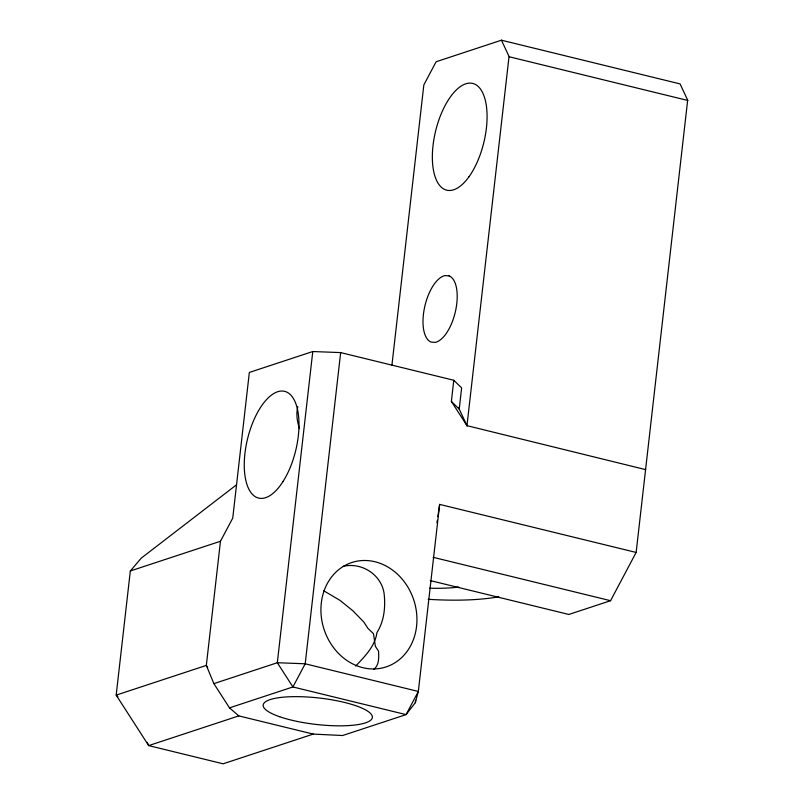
<?xml version="1.0" encoding="UTF-8"?>
<svg xmlns="http://www.w3.org/2000/svg" width="804" height="804" viewBox="0 0 804 804"><rect width="100%" height="100%" fill="white"/><g stroke="black" fill="none" stroke-linecap="round" stroke-linejoin="round"><path stroke-width="1.21" d="M236.466 484.832L141.273 558.127L130.328 570.971L116.178 695.118L148.68 745.599L223.11 763.8L313.258 734.092L342.625 735.519L406.06 714.615L415.336 702.696L418.331 691.45L439.647 504.399L636.145 552.438L687.671 100.158L680.073 83.907L501.445 40.2L436.12 61.747L423.839 84.912L391.91 365.317M453.788 380.252L451.376 401.437L459.225 409.105L461.637 387.92L453.788 380.252L340.655 352.594L312.776 351.529L249.34 372.433L232.748 518.098L220.467 541.263L206.326 665.41L213.884 683.631L229.482 707.862L238.818 715.892L313.258 734.092M312.776 351.529L277.32 662.727L292.917 686.958L406.06 714.615L418.331 691.45L305.198 663.792L277.32 662.727L213.884 683.631M340.655 352.594L305.198 663.792L292.917 686.958L229.482 707.862M415.336 702.696L415.618 700.204M645.682 469.636L466.973 425.668L509.043 56.481L501.445 40.2M436.954 522.761L437.316 520.309M437.848 516.64L439.647 504.399M297.852 406.723C295.882 413.839 297.209 421.748 299.51 428.673M430.301 580.588L568.83 614.457L610.568 600.699L636.145 552.438M355.68 666.064C364.845 656.355 374.996 646.406 376.955 632.537C384.352 620.919 385.639 606.477 384.041 593.03C381.006 574.307 361.509 562.107 343.278 566.317M373.91 669.32C379.357 664.908 378.815 657.461 378.563 651.16L375.378 646.366L373.478 633.683L367.86 628.296L363.9 622.135L352.785 610.698L340.082 600.427L323.57 590.669M130.328 570.971L220.467 541.263M238.818 715.892L148.68 745.599L147.243 742.343M433.145 557.323L610.568 600.699M117.897 696.686L116.178 695.118L206.326 665.41L207.673 667.521M451.376 401.437L466.983 425.668M509.193 56.762L687.822 100.47M458.712 408L467.124 425.989M498.792 596.739A120.198 29.075 6.5 0 1 428.17 599.302M458.702 587.071A75.546 18.281 6.5 0 1 429.607 588.196M449.084 275.883L445.004 275.581A34.341 15.487 -76.3 0 0 424.482 307.821A34.341 15.487 -76.3 0 0 431.115 342.082L435.195 342.383A34.341 15.487 -76.3 0 0 455.717 310.143A34.341 15.487 -76.3 0 0 449.084 275.883M468.893 176.89A54.943 24.783 -76.3 0 0 477.475 85.837A54.943 24.783 -76.3 0 0 432.793 147.755A54.943 24.783 -76.3 0 0 468.893 176.89M322.494 596.256A54.943 47.205 71.8 0 0 381.588 668.114A54.943 47.205 71.8 0 0 402.724 579.784A54.943 47.205 71.8 0 0 322.494 596.256M283.098 481.405A54.943 24.783 -76.3 0 0 287.43 392.432A54.943 24.783 -76.3 0 0 244.366 460.38A54.943 24.783 -76.3 0 0 283.098 481.405M279.641 716.726A54.943 13.296 6.5 0 0 370.694 720.213A54.943 13.296 6.5 0 0 302.977 696.777A54.943 13.296 6.5 0 0 279.641 716.726"/></g></svg>
